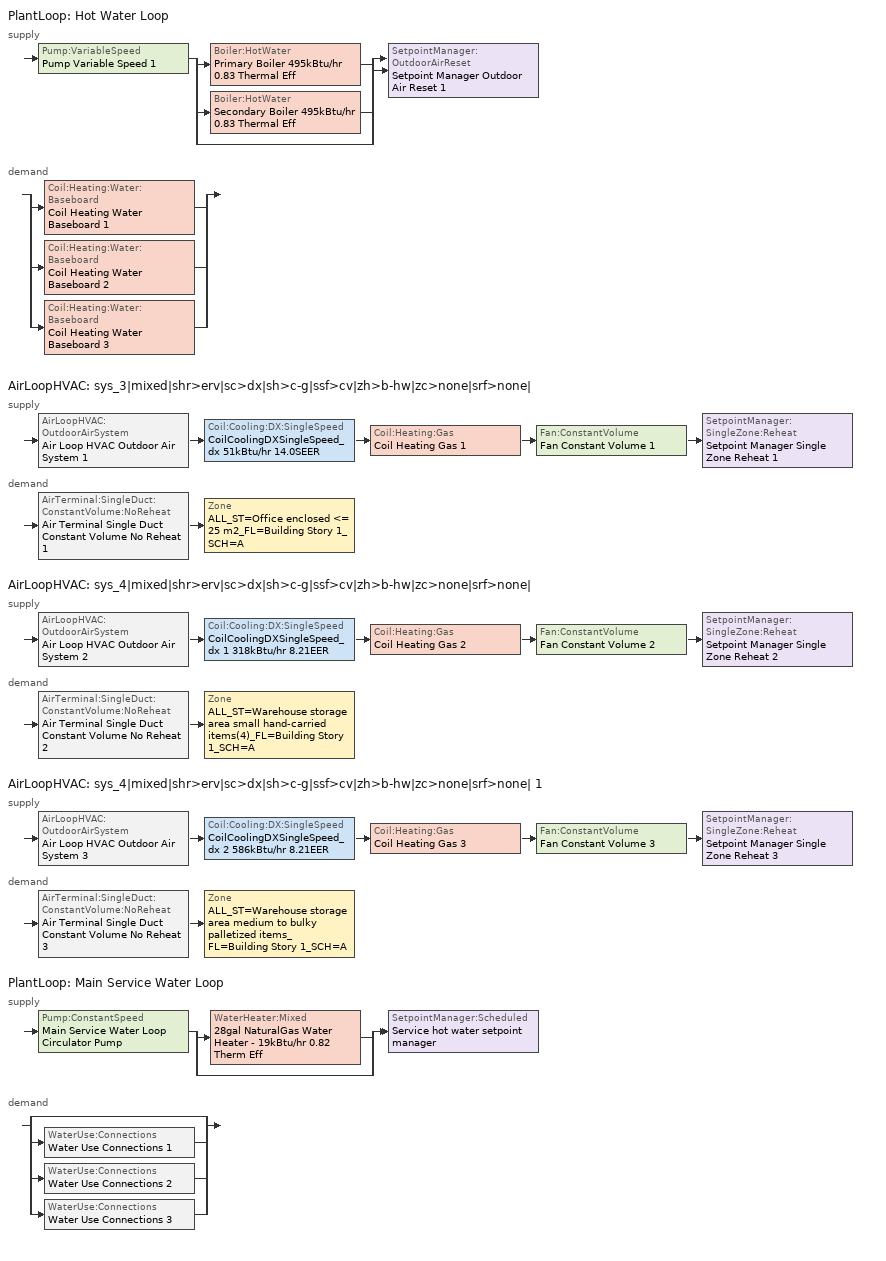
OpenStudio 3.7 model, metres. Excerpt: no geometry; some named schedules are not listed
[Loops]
PlantLoop 'Hot Water Loop'
 supply: Pump:VariableSpeed 'Pump Variable Speed 1' > split
  | Boiler:HotWater 'Primary Boiler 495kBtu/hr 0.83 Thermal Eff'
  | Boiler:HotWater 'Secondary Boiler 495kBtu/hr 0.83 Thermal Eff'
  | bypass
  join > SetpointManager:OutdoorAirReset 'Setpoint Manager Outdoor Air Reset 1'
 demand: split
  | Coil:Heating:Water:Baseboard 'Coil Heating Water Baseboard 1'
  | Coil:Heating:Water:Baseboard 'Coil Heating Water Baseboard 2'
  | Coil:Heating:Water:Baseboard 'Coil Heating Water Baseboard 3'
AirLoopHVAC 'sys_3|mixed|shr>erv|sc>dx|sh>c-g|ssf>cv|zh>b-hw|zc>none|srf>none|'
 supply: AirLoopHVAC:OutdoorAirSystem 'Air Loop HVAC Outdoor Air System 1' > Coil:Cooling:DX:SingleSpeed 'CoilCoolingDXSingleSpeed_dx 51kBtu/hr 14.0SEER' > Coil:Heating:Gas 'Coil Heating Gas 1' > Fan:ConstantVolume 'Fan Constant Volume 1' > SetpointManager:SingleZone:Reheat 'Setpoint Manager Single Zone Reheat 1'
 demand: AirTerminal:SingleDuct:ConstantVolume:NoReheat 'Air Terminal Single Duct Constant Volume No Reheat 1' > Zone 'ALL_ST=Office enclosed <= 25 m2_FL=Building Story 1_SCH=A'
AirLoopHVAC 'sys_4|mixed|shr>erv|sc>dx|sh>c-g|ssf>cv|zh>b-hw|zc>none|srf>none|'
 supply: AirLoopHVAC:OutdoorAirSystem 'Air Loop HVAC Outdoor Air System 2' > Coil:Cooling:DX:SingleSpeed 'CoilCoolingDXSingleSpeed_dx 1 318kBtu/hr 8.21EER' > Coil:Heating:Gas 'Coil Heating Gas 2' > Fan:ConstantVolume 'Fan Constant Volume 2' > SetpointManager:SingleZone:Reheat 'Setpoint Manager Single Zone Reheat 2'
 demand: AirTerminal:SingleDuct:ConstantVolume:NoReheat 'Air Terminal Single Duct Constant Volume No Reheat 2' > Zone 'ALL_ST=Warehouse storage area small hand-carried items(4)_FL=Building Story 1_SCH=A'
AirLoopHVAC 'sys_4|mixed|shr>erv|sc>dx|sh>c-g|ssf>cv|zh>b-hw|zc>none|srf>none| 1'
 supply: AirLoopHVAC:OutdoorAirSystem 'Air Loop HVAC Outdoor Air System 3' > Coil:Cooling:DX:SingleSpeed 'CoilCoolingDXSingleSpeed_dx 2 586kBtu/hr 8.21EER' > Coil:Heating:Gas 'Coil Heating Gas 3' > Fan:ConstantVolume 'Fan Constant Volume 3' > SetpointManager:SingleZone:Reheat 'Setpoint Manager Single Zone Reheat 3'
 demand: AirTerminal:SingleDuct:ConstantVolume:NoReheat 'Air Terminal Single Duct Constant Volume No Reheat 3' > Zone 'ALL_ST=Warehouse storage area medium to bulky palletized items_FL=Building Story 1_SCH=A'
PlantLoop 'Main Service Water Loop'
 supply: Pump:ConstantSpeed 'Main Service Water Loop Circulator Pump' > split
  | WaterHeater:Mixed '28gal NaturalGas Water Heater - 19kBtu/hr 0.82 Therm Eff'
  | bypass
  join > SetpointManager:Scheduled 'Service hot water setpoint manager'
 demand: split
  | bypass
  | WaterUse:Connections 'Water Use Connections 1'
  | WaterUse:Connections 'Water Use Connections 2'
  | WaterUse:Connections 'Water Use Connections 3'
[Sizing:Zone] Zone Cooling Design Supply Air Temperature Input Method=TemperatureDifference; Zone Cooling Design Supply Air Temperature {C}=14; Zone Cooling Design Supply Air Temperature Difference {deltaC}=11; Zone Heating Design Supply Air Temperature Input Method=TemperatureDifference; Zone Heating Design Supply Air Temperature {C}=40; Zone Heating Design Supply Air Temperature Difference {deltaC}=21; Zone Cooling Design Supply Air Humidity Ratio {kg-H2O/kg-air}=0.0085; Zone Heating Design Supply Air Humidity Ratio {kg-H2O/kg-air}=0.008; Zone Heating Sizing Factor=1.3; Zone Cooling Sizing Factor=1.1; Cooling Design Air Flow Method=DesignDay; Heating Design Air Flow Method=DesignDay; Account for Dedicated Outdoor Air System=No; Dedicated Outdoor Air System Control Strategy=NeutralSupplyAir; Dedicated Outdoor Air Low Setpoint Temperature for Design {C}=autosize; Dedicated Outdoor Air High Setpoint Temperature for Design {C}=autosize; Zone Load Sizing Method=Sensible Load Only No Latent Load; Zone Latent Cooling Design Supply Air Humidity Ratio Input Method=HumidityRatioDifference; Zone Cooling Design Supply Air Humidity Ratio Difference {kgWater/kgDryAir}=0.005; Zone Latent Heating Design Supply Air Humidity Ratio Input Method=HumidityRatioDifference; Zone Humidification Design Supply Air Humidity Ratio Difference {kgWater/kgDryAir}=0.005
ALL_ST=Office enclosed <= 25 m2_FL=Building Story 1_SCH=A; ALL_ST=Warehouse storage area small hand-carried items(4)_FL=Building Story 1_SCH=A; ALL_ST=Warehouse storage area medium to bulky palletized items_FL=Building Story 1_SCH=A
[Zone equipment]
ALL_ST=Office enclosed <= 25 m2_FL=Building Story 1_SCH=A: Zone HVAC Baseboard Convective Water 1, Air Terminal Single Duct Constant Volume No Reheat 1
ALL_ST=Warehouse storage area small hand-carried items(4)_FL=Building Story 1_SCH=A: Zone HVAC Baseboard Convective Water 2, Air Terminal Single Duct Constant Volume No Reheat 2
ALL_ST=Warehouse storage area medium to bulky palletized items_FL=Building Story 1_SCH=A: Zone HVAC Baseboard Convective Water 3, Air Terminal Single Duct Constant Volume No Reheat 3
[PlantLoop] Glycol Concentration=0; Plant Loop Volume {m3}=Autocalculate; Load Distribution Scheme=Optimal
Name | Fluid Type | Maximum Loop Temperature {C} | Minimum Loop Temperature {C}
Hot Water Loop | Water
Main Service Water Loop |  | 60 | 10
[Sizing:Plant] Loop Type=Heating; Sizing Option=NonCoincident; Zone Timesteps in Averaging Window=1; Coincident Sizing Factor Mode=None
Name | Design Loop Exit Temperature {C} | Loop Design Temperature Difference {deltaC}
Hot Water Loop | 82 | 16
Main Service Water Loop | 60 | 5
[Pump:VariableSpeed]
Pump Variable Speed 1: Rated Pump Head {Pa}=203058; Motor Efficiency=0.865; Pump Control Type=Intermittent; Skin Loss Radiative Fraction=0.5; Design Power Sizing Method=PowerPerFlowPerPressure; Design Electric Power per Unit Flow Rate {W/(m3/s)}=348701.1; Design Shaft Power per Unit Flow Rate per Unit Head {W-s/m3-Pa}=1.28205; Design Minimum Flow Rate Fraction=0
[Boiler:HotWater] Fuel Type=NaturalGas; Nominal Capacity {W}=144966; Nominal Thermal Efficiency=0.83; Normalized Boiler Efficiency Curve=BOILER-EFFFPLR-NECB2011; Water Outlet Upper Temperature Limit {C}=99; Boiler Flow Mode=ConstantFlow; On Cycle Parasitic Electric Load {W}=0; Off Cycle Parasitic Fuel Load {W}=0; Sizing Factor=1
Primary Boiler 495kBtu/hr 0.83 Thermal Eff; Secondary Boiler 495kBtu/hr 0.83 Thermal Eff
[SetpointManager:OutdoorAirReset]
Setpoint Manager Outdoor Air Reset 1: Control Variable=Temperature; Setpoint at Outdoor Low Temperature {C}=82; Outdoor Low Temperature {C}=-16; Setpoint at Outdoor High Temperature {C}=60; Outdoor High Temperature {C}=0; Setpoint Node or NodeList=Hot Water Loop Supply Outlet Node
[AirLoopHVAC] Design Supply Air Flow Rate {m3/s}=autosize; Design Return Air Flow Fraction of Supply Air Flow=1
Name | Availability Schedule
sys_3|mixed|shr>erv|sc>dx|sh>c-g|ssf>cv|zh>b-hw|zc>none|srf>none| | sys_3|mixed|shr>none|sc>dx|sh>c-g|ssf>cv|zh>b-hw|zc>none|srf>none| Occ Sch
sys_4|mixed|shr>erv|sc>dx|sh>c-g|ssf>cv|zh>b-hw|zc>none|srf>none| | sys_4|mixed|shr>none|sc>dx|sh>c-g|ssf>cv|zh>b-hw|zc>none|srf>none| Occ Sch
sys_4|mixed|shr>erv|sc>dx|sh>c-g|ssf>cv|zh>b-hw|zc>none|srf>none| 1 | sys_4|mixed|shr>none|sc>dx|sh>c-g|ssf>cv|zh>b-hw|zc>none|srf>none| 1 Occ Sch
[Sizing:System] Type of Load to Size On=Sensible; Design Outdoor Air Flow Rate {m3/s}=Autosize; Central Heating Maximum System Air Flow Ratio=1; Preheat Design Temperature {C}=7; Preheat Design Humidity Ratio {kg-H2O/kg-Air}=0.008; Precool Design Temperature {C}=13; Precool Design Humidity Ratio {kg-H2O/kg-Air}=0.008; Central Cooling Design Supply Air Temperature {C}=13; Central Heating Design Supply Air Temperature {C}=43; Sizing Option=NonCoincident; 100% Outdoor Air in Cooling=No; 100% Outdoor Air in Heating=No; Central Cooling Design Supply Air Humidity Ratio {kg-H2O/kg-Air}=0.0085; Central Heating Design Supply Air Humidity Ratio {kg-H2O/kg-Air}=0.008; Cooling Design Air Flow Method=DesignDay; Cooling Design Air Flow Rate {m3/s}=0; Heating Design Air Flow Method=DesignDay; Heating Design Air Flow Rate {m3/s}=0; System Outdoor Air Method=ZoneSum; Zone Maximum Outdoor Air Fraction=1; Cooling Supply Air Flow Rate Per Floor Area {m3/s-m2}=0.00996765; Cooling Fraction of Autosized Cooling Supply Air Flow Rate=1; Cooling Supply Air Flow Rate Per Unit Cooling Capacity {m3/s-W}=3.94755e-05; Heating Supply Air Flow Rate Per Floor Area {m3/s-m2}=0.00996765; Heating Fraction of Autosized Heating Supply Air Flow Rate=1; Heating Fraction of Autosized Cooling Supply Air Flow Rate=1; Heating Supply Air Flow Rate Per Unit Heating Capacity {m3/s-W}=3.15882e-05; Cooling Design Capacity Method=CoolingDesignCapacity; Cooling Design Capacity {W}=autosize; Cooling Design Capacity Per Floor Area {W/m2}=234.7; Fraction of Autosized Cooling Design Capacity=1; Heating Design Capacity Method=HeatingDesignCapacity; Heating Design Capacity {W}=autosize; Heating Design Capacity Per Floor Area {W/m2}=157; Fraction of Autosized Heating Design Capacity=1; Central Cooling Capacity Control Method=OnOff; Occupant Diversity=autosize
sys_3|mixed|shr>erv|sc>dx|sh>c-g|ssf>cv|zh>b-hw|zc>none|srf>none|; sys_4|mixed|shr>erv|sc>dx|sh>c-g|ssf>cv|zh>b-hw|zc>none|srf>none|; sys_4|mixed|shr>erv|sc>dx|sh>c-g|ssf>cv|zh>b-hw|zc>none|srf>none| 1
[Fan:ConstantVolume] Availability Schedule=Always On Discrete; Fan Total Efficiency=0.39975; Pressure Rise {Pa}=640; Maximum Flow Rate {m3/s}=AutoSize; Motor Efficiency=0.615
Fan Constant Volume 1; Fan Constant Volume 2; Fan Constant Volume 3
[Coil:Cooling:DX:SingleSpeed] Availability Schedule=Always On Discrete; Rated Total Cooling Capacity {W}=autosize; Rated Sensible Heat Ratio=autosize; Rated Air Flow Rate {m3/s}=autosize; Rated Evaporator Fan Power Per Volume Flow Rate 2017 {W/(m3/s)}=773.3; Rated Evaporator Fan Power Per Volume Flow Rate 2023 {W/(m3/s)}=934.4; Total Cooling Capacity Function of Temperature Curve=DXCOOL-NECB2011-REF-CAPFT; Total Cooling Capacity Function of Flow Fraction Curve=DXCOOL-NECB2011-REF-CAPFFLOW; Energy Input Ratio Function of Temperature Curve=DXCOOL-NECB2011-REF-COOLEIRFT; Energy Input Ratio Function of Flow Fraction Curve=DXCOOL-NECB2011-REF-COOLEIRFFLOW; Part Load Fraction Correlation Curve=DXCOOL-NECB2011-REF-COOLPLFFPLR; Minimum Outdoor Dry-Bulb Temperature for Compressor Operation {C}=-25; Nominal Time for Condensate Removal to Begin {s}=0; Ratio of Initial Moisture Evaporation Rate and Steady State Latent Capacity=0; Maximum Cycling Rate {cycles/hr}=0; Latent Capacity Time Constant {s}=0; Condenser Type=AirCooled; Evaporative Condenser Effectiveness=0.9; Evaporative Condenser Air Flow Rate {m3/s}=autosize; Evaporative Condenser Pump Rated Power Consumption {W}=autosize; Crankcase Heater Capacity {W}=0; Maximum Outdoor Dry-Bulb Temperature for Crankcase Heater Operation {C}=10; Basin Heater Capacity {W/K}=0; Basin Heater Setpoint Temperature {C}=2
Name | Rated COP {W/W}
CoilCoolingDXSingleSpeed_dx 51kBtu/hr 14.0SEER | 3.8248
CoilCoolingDXSingleSpeed_dx 1 318kBtu/hr 8.21EER; CoilCoolingDXSingleSpeed_dx 2 586kBtu/hr 8.21EER | 2.87058
[Coil:Heating:Gas] Availability Schedule=Always On Discrete; Nominal Capacity {W}=AutoSize; On Cycle Parasitic Electric Load {W}=0; Part Load Fraction Correlation Curve=FURNACE-EFFPLR-NECB2011; Off Cycle Parasitic Gas Load {W}=0
Name | Gas Burner Efficiency
Coil Heating Gas 1 | 0.924
Coil Heating Gas 2; Coil Heating Gas 3 | 0.81
[Controller:OutdoorAir] Minimum Outdoor Air Flow Rate {m3/s}=autosize; Maximum Outdoor Air Flow Rate {m3/s}=Autosize; Economizer Control Action Type=ModulateFlow; Lockout Type=NoLockout; Minimum Limit Type=FixedMinimum; High Humidity Control=No; Heat Recovery Bypass Control Type=BypassWhenOAFlowGreaterThanMinimum; Economizer Operation Staging=InterlockedWithMechanicalCooling
Name | Economizer Control Type | Economizer Maximum Limit Dry-Bulb Temperature {C} | Economizer Maximum Limit Enthalpy {J/kg} | Economizer Minimum Limit Dry-Bulb Temperature {C} | Minimum Outdoor Air Schedule | Controller Mechanical Ventilation
Controller Outdoor Air 1 | NoEconomizer | 28 | 64000 | -100 | sys_3|mixed|shr>none|sc>dx|sh>c-g|ssf>cv|zh>b-hw|zc>none|srf>none| Occ Sch | Controller Mechanical Ventilation 1
Controller Outdoor Air 2 | DifferentialEnthalpy |  |  |  | sys_4|mixed|shr>none|sc>dx|sh>c-g|ssf>cv|zh>b-hw|zc>none|srf>none| Occ Sch | Controller Mechanical Ventilation 2
Controller Outdoor Air 3 | DifferentialEnthalpy |  |  |  | sys_4|mixed|shr>none|sc>dx|sh>c-g|ssf>cv|zh>b-hw|zc>none|srf>none| 1 Occ Sch | Controller Mechanical Ventilation 3
[Controller:MechanicalVentilation] Availability Schedule=Always On Discrete; System Outdoor Air Method=ZoneSum
Controller Mechanical Ventilation 1; Controller Mechanical Ventilation 2; Controller Mechanical Ventilation 3
[AirLoopHVAC:OutdoorAirSystem]
Name | Controller
Air Loop HVAC Outdoor Air System 1 | Controller Outdoor Air 1
Air Loop HVAC Outdoor Air System 2 | Controller Outdoor Air 2
Air Loop HVAC Outdoor Air System 3 | Controller Outdoor Air 3
[SetpointManager:SingleZone:Reheat] Minimum Supply Air Temperature {C}=13; Maximum Supply Air Temperature {C}=43
Name | Control Zone | Setpoint Node or NodeList
Setpoint Manager Single Zone Reheat 1 | ALL_ST=Office enclosed <= 25 m2_FL=Building Story 1_SCH=A | sys_3|mixed|shr>erv|sc>dx|sh>c-g|ssf>cv|zh>b-hw|zc>none|srf>none| Supply Outlet Node
Setpoint Manager Single Zone Reheat 2 | ALL_ST=Warehouse storage area small hand-carried items(4)_FL=Building Story 1_SCH=A | sys_4|mixed|shr>erv|sc>dx|sh>c-g|ssf>cv|zh>b-hw|zc>none|srf>none| Supply Outlet Node
Setpoint Manager Single Zone Reheat 3 | ALL_ST=Warehouse storage area medium to bulky palletized items_FL=Building Story 1_SCH=A | sys_4|mixed|shr>erv|sc>dx|sh>c-g|ssf>cv|zh>b-hw|zc>none|srf>none| 1 Supply Outlet Node
[Coil:Heating:Water:Baseboard] Heating Design Capacity Method=HeatingDesignCapacity; Heating Design Capacity {W}=autosize; Heating Design Capacity Per Floor Area {W/m2}=0; Fraction of Autosized Heating Design Capacity=0.8
Coil Heating Water Baseboard 1; Coil Heating Water Baseboard 2; Coil Heating Water Baseboard 3
[ZoneHVAC:Baseboard:Convective:Water] Availability Schedule=Always On Discrete
Name | Heating Coil
Zone HVAC Baseboard Convective Water 1 | Coil Heating Water Baseboard 1
Zone HVAC Baseboard Convective Water 2 | Coil Heating Water Baseboard 2
Zone HVAC Baseboard Convective Water 3 | Coil Heating Water Baseboard 3
[AirTerminal:SingleDuct:ConstantVolume:NoReheat] Availability Schedule=Always On Discrete; Maximum Air Flow Rate {m3/s}=AutoSize
Air Terminal Single Duct Constant Volume No Reheat 1; Air Terminal Single Duct Constant Volume No Reheat 2; Air Terminal Single Duct Constant Volume No Reheat 3
[SetpointManager:Scheduled]
Service hot water setpoint manager: Control Variable=Temperature; Schedule=Service Water Loop Temp - 140F; Setpoint Node or NodeList=Main Service Water Loop Supply Outlet Node
[Pump:ConstantSpeed]
Main Service Water Loop Circulator Pump: Rated Flow Rate {m3/s}=autosize; Rated Pump Head {Pa}=1.92754e+06; Rated Power Consumption {W}=autosize; Motor Efficiency=0.855; Fraction of Motor Inefficiencies to Fluid Stream=0; Pump Control Type=Intermittent; Design Power Sizing Method=PowerPerFlowPerPressure; Design Electric Power per Unit Flow Rate {W/(m3/s)}=348701.1; Design Shaft Power per Unit Flow Rate per Unit Head {W-s/m3-Pa}=1.28205
[WaterHeater:Mixed]
28gal NaturalGas Water Heater - 19kBtu/hr 0.82 Therm Eff: Tank Volume {m3}=0.104333; Setpoint Temperature Schedule=Service Water Loop Temp - 140F; Deadband Temperature Difference {deltaC}=2; Maximum Temperature Limit {C}=60; Heater Control Type=Cycle; Heater Maximum Capacity {W}=5451.37; Heater Fuel Type=NaturalGas; Heater Thermal Efficiency=0.82; Part Load Factor Curve=SWH-EFFFPLR-NECB2011; Off Cycle Parasitic Fuel Consumption Rate {W}=21.47; Off Cycle Parasitic Fuel Type=NaturalGas; Off Cycle Parasitic Heat Fraction to Tank=0.8; On Cycle Parasitic Fuel Consumption Rate {W}=21.47; On Cycle Parasitic Fuel Type=NaturalGas; On Cycle Parasitic Heat Fraction to Tank=0; Ambient Temperature Indicator=Schedule; Ambient Temperature Schedule=Water Heater Ambient Temp Schedule 70.0F; Off Cycle Loss Coefficient to Ambient Temperature {W/K}=1.31796; On Cycle Loss Coefficient to Ambient Temperature {W/K}=1.31796; Use Side Effectiveness=1; Source Side Effectiveness=1; Use Side Design Flow Rate {m3/s}=autosize; Source Side Design Flow Rate {m3/s}=autosize; Indirect Water Heating Recovery Time {hr}=1.5; Source Side Flow Control Mode=IndirectHeatPrimarySetpoint
[WaterHeater:Sizing]
28gal NaturalGas Water Heater - 19kBtu/hr 0.82 Therm Eff: Design Mode=PeakDraw; Time Storage Can Meet Peak Draw {hr}=0.538503; Time for Tank Recovery {hr}=0; Nominal Tank Volume for Autosizing Plant Connections {m3}=1
[WaterUse:Connections] Drain Water Heat Exchanger Type=None; Drain Water Heat Exchanger Destination=Plant
Name | Water Use Equipment Name 1
Water Use Connections 1 | Zone1 office Service Water Use 0.09gal/min
Water Use Connections 2 | Zone2 fine storage Service Water Use 0.15gal/min
Water Use Connections 3 | Zone3 bulk storage Service Water Use 0.18gal/min
[WaterUse:Equipment:Definition]
Name | Peak Flow Rate {m3/s} | Target Temperature Schedule | Sensible Fraction Schedule | Latent Fraction Schedule
Zone1 office Service Water Use Def 0.09gal/min | 5.66156e-06 | Schedule Ruleset 5 | Schedule Ruleset 3 | Schedule Ruleset 4
Zone2 fine storage Service Water Use Def 0.15gal/min | 9.62095e-06 | Schedule Ruleset 8 | Schedule Ruleset 6 | Schedule Ruleset 7
Zone3 bulk storage Service Water Use Def 0.18gal/min | 1.10641e-05 | Schedule Ruleset 11 | Schedule Ruleset 9 | Schedule Ruleset 10
[WaterUse:Equipment] Flow Rate Fraction Schedule=NECB-A-Service Water Heating
Name | Water Use Equipment Definition | Space
Zone1 office Service Water Use 0.09gal/min | Zone1 office Service Water Use Def 0.09gal/min | Zone1 Office
Zone2 fine storage Service Water Use 0.15gal/min | Zone2 fine storage Service Water Use Def 0.15gal/min | Zone2 Fine Storage
Zone3 bulk storage Service Water Use 0.18gal/min | Zone3 bulk storage Service Water Use Def 0.18gal/min | Zone3 Bulk Storage
[Schedule:Ruleset]
Name | Default Day Schedule | Summer Design Day Schedule | Winter Design Day Schedule
Service Water Loop Temp - 140F | Service Water Loop Temp - 140F Default
Water Heater Ambient Temp Schedule 70.0F | Water Heater Ambient Temp Schedule 70.0F Default
Schedule Ruleset 3 | Schedule Day 5
Schedule Ruleset 4 | Schedule Day 6
Schedule Ruleset 5 | Schedule Day 7
NECB-A-Service Water Heating | NECB-A-Service Water Heating Default
sys_3|mixed|shr>none|sc>dx|sh>c-g|ssf>cv|zh>b-hw|zc>none|srf>none| Occ Sch | sys_3|mixed|shr>none|sc>dx|sh>c-g|ssf>cv|zh>b-hw|zc>none|srf>none| Occ Sch Default | sys_3|mixed|shr>none|sc>dx|sh>c-g|ssf>cv|zh>b-hw|zc>none|srf>none| Occ Sch Summer Design Day | sys_3|mixed|shr>none|sc>dx|sh>c-g|ssf>cv|zh>b-hw|zc>none|srf>none| Occ Sch Winter Design Day
sys_4|mixed|shr>none|sc>dx|sh>c-g|ssf>cv|zh>b-hw|zc>none|srf>none| Occ Sch | sys_4|mixed|shr>none|sc>dx|sh>c-g|ssf>cv|zh>b-hw|zc>none|srf>none| Occ Sch Default | sys_4|mixed|shr>none|sc>dx|sh>c-g|ssf>cv|zh>b-hw|zc>none|srf>none| Occ Sch Summer Design Day | sys_4|mixed|shr>none|sc>dx|sh>c-g|ssf>cv|zh>b-hw|zc>none|srf>none| Occ Sch Winter Design Day
sys_4|mixed|shr>none|sc>dx|sh>c-g|ssf>cv|zh>b-hw|zc>none|srf>none| 1 Occ Sch | sys_4|mixed|shr>none|sc>dx|sh>c-g|ssf>cv|zh>b-hw|zc>none|srf>none| 1 Occ Sch Default | sys_4|mixed|shr>none|sc>dx|sh>c-g|ssf>cv|zh>b-hw|zc>none|srf>none| 1 Occ Sch Summer Design Day | sys_4|mixed|shr>none|sc>dx|sh>c-g|ssf>cv|zh>b-hw|zc>none|srf>none| 1 Occ Sch Winter Design Day
[Schedule:Day]
Service Water Loop Temp - 140F Default: 24, 0, 60
Water Heater Ambient Temp Schedule 70.0F Default: 24, 0, 21.1111
NECB-A-Service Water Heating Default: 7, 0, 0.05, 8, 0, 0.1, 10, 0, 0.5, 16, 0, 0.9, 17, 0, 0.7, 18, 0, 0.5, 19, 0, 0.3, 22, 0, 0.2, 24, 0, 0.05
sys_3|mixed|shr>none|sc>dx|sh>c-g|ssf>cv|zh>b-hw|zc>none|srf>none| Occ Sch Default; sys_4|mixed|shr>none|sc>dx|sh>c-g|ssf>cv|zh>b-hw|zc>none|srf>none| Occ Sch Default; sys_4|mixed|shr>none|sc>dx|sh>c-g|ssf>cv|zh>b-hw|zc>none|srf>none| 1 Occ Sch Default: 8, 0, 0, 19, 0, 1, 24, 0, 0
sys_3|mixed|shr>none|sc>dx|sh>c-g|ssf>cv|zh>b-hw|zc>none|srf>none| Occ Sch Winter Design Day; sys_3|mixed|shr>none|sc>dx|sh>c-g|ssf>cv|zh>b-hw|zc>none|srf>none| Occ Sch Summer Design Day; sys_4|mixed|shr>none|sc>dx|sh>c-g|ssf>cv|zh>b-hw|zc>none|srf>none| Occ Sch Winter Design Day; sys_4|mixed|shr>none|sc>dx|sh>c-g|ssf>cv|zh>b-hw|zc>none|srf>none| Occ Sch Summer Design Day; sys_4|mixed|shr>none|sc>dx|sh>c-g|ssf>cv|zh>b-hw|zc>none|srf>none| 1 Occ Sch Winter Design Day; sys_4|mixed|shr>none|sc>dx|sh>c-g|ssf>cv|zh>b-hw|zc>none|srf>none| 1 Occ Sch Summer Design Day: 24, 0, 1
[Schedule:Rule] Rule Order=0; Apply Sunday=Yes; Apply Saturday=Yes; Date Specification Type=DateRange; Start Month=1; Start Day=1; End Month=12; End Day=31
Name | Schedule Ruleset | Day Schedule
Schedule Rule 23 | sys_3|mixed|shr>none|sc>dx|sh>c-g|ssf>cv|zh>b-hw|zc>none|srf>none| Occ Sch | Schedule Day 14
Schedule Rule 24 | sys_4|mixed|shr>none|sc>dx|sh>c-g|ssf>cv|zh>b-hw|zc>none|srf>none| Occ Sch | Schedule Day 15
Schedule Rule 25 | sys_4|mixed|shr>none|sc>dx|sh>c-g|ssf>cv|zh>b-hw|zc>none|srf>none| 1 Occ Sch | Schedule Day 16
[Schedule:Constant]
Always On Discrete: Value=1
[Curve:Biquadratic] Minimum Value of x=13; Maximum Value of x=24; Minimum Value of y=24; Maximum Value of y=46
Name | Coefficient1 Constant | Coefficient2 x | Coefficient3 x**2 | Coefficient4 y | Coefficient5 y**2 | Coefficient6 x*y
DXCOOL-NECB2011-REF-CAPFT | 0.867905 | 0.0142459 | 0.00055436 | -0.0075575 | 3.3e-05 | -0.0001918
DXCOOL-NECB2011-REF-COOLEIRFT | 0.114171 | 0.0281822 | -0.0004199 | 0.0214108 | 0.000161028 | -0.000679104
[Curve:Quadratic] Minimum Value of x=0.5; Maximum Value of x=1.5
Name | Coefficient1 Constant | Coefficient2 x | Coefficient3 x**2
DXCOOL-NECB2011-REF-CAPFFLOW | 0.8 | 0.2 | 0
DXCOOL-NECB2011-REF-COOLEIRFFLOW | 1.1552 | -0.1808 | 0.0256
[Curve:Cubic] Maximum Value of x=1
Name | Coefficient1 Constant | Coefficient2 x | Coefficient3 x**2 | Coefficient4 x**3 | Minimum Value of x
DXCOOL-NECB2011-REF-COOLPLFFPLR | 0.0277 | 4.9151 | -8.184 | 4.2702 | 0.7
BOILER-EFFFPLR-NECB2011 | 0.3831 | 2.0567 | -2.6469 | 1.2148 | 0
SWH-EFFFPLR-NECB2011 | 0.7576 | 1.0071 | -1.4443 | 0.6844 | 0
FURNACE-EFFPLR-NECB2011 | 0.722 | 0.8211 | -1.0396 | 0.5 | 0
